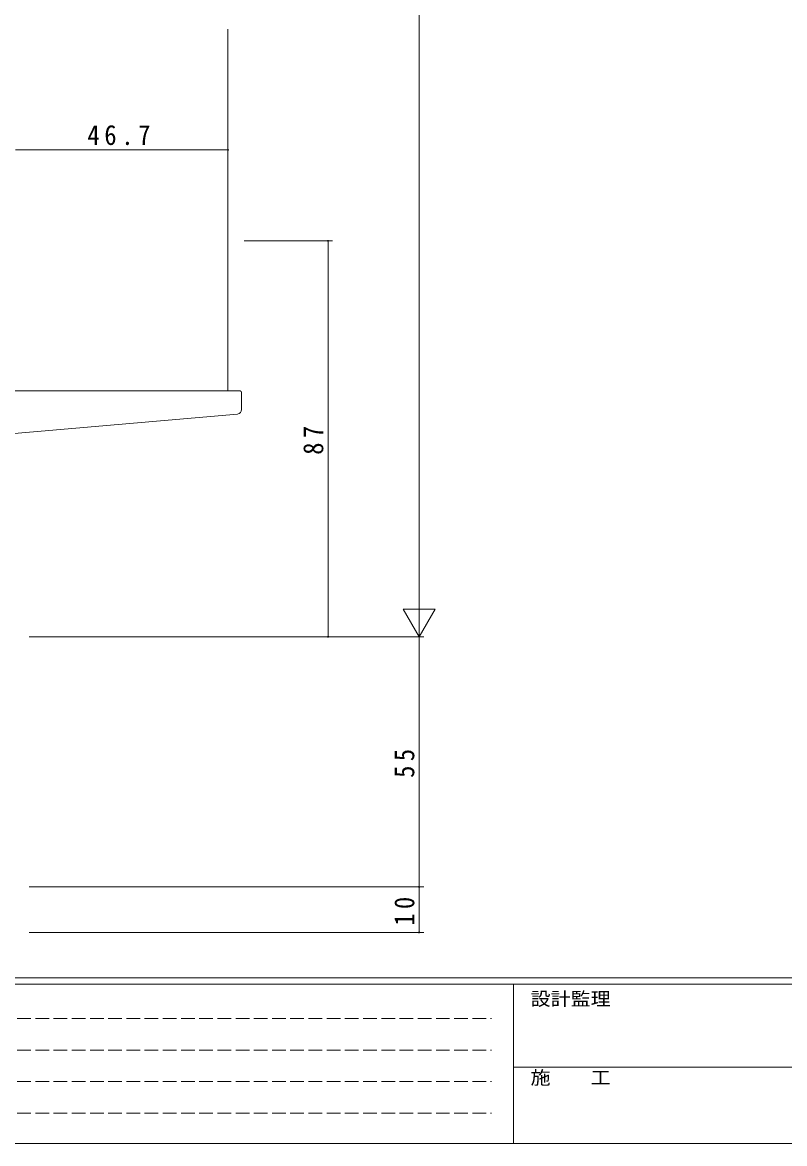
# Model space of a CAD drawing. Units: millimetres on the paper. Extents: x -420 to 373, y -297 to 267.
# Drawn here: x -267.9 to -100.5, y -297 to -50.6 of the extents above; entities that cross this region are included whole.
import ezdxf
from ezdxf.enums import TextEntityAlignment as Align

# ---------------------------------------------------------------- set-up
doc = ezdxf.new("R2010")
doc.units = ezdxf.units.MM
doc.linetypes.add('DASHED3', pattern=[4, 3, -1])
for name, color, linetype, lineweight in [('0-1_YKK_ZWAK', 7, 'Continuous', 9), ('0-4_YKK_12', 2, 'Continuous', 9), ('0-5_YKK_13', 4, 'Continuous', 9), ('0-6_YKK_D', 6, 'Continuous', 9)]:
    doc.layers.add(name, color=color, linetype=linetype, lineweight=lineweight)
doc.styles.add('ＭＳ ゴシック', font='')
doc.styles.get('ＭＳ ゴシック').set_extended_font_data('MS Gothic')

msp = doc.modelspace()

# ---------------------------------------------------------------- linework, layer by layer
at = {"layer": '0-1_YKK_ZWAK'}
for p, q in [((352.3, -260.575), (-417.7, -260.575)), ((314.5, -261.975), (-417.7, -261.975)), ((-160.1, -261.975), (-160.1, -296.975)), ((-160.1, -280.175), (-31.3, -280.175)), ((-417.7, -296.975), (314.5, -296.975))]:
    msp.add_line(p, q, dxfattribs=at)
at = {"layer": '0-1_YKK_ZWAK', "linetype": 'DASHED3'}
for p, q in [((-413.101, -269.488), (-164.909, -269.488)), ((-413.101, -276.416), (-164.909, -276.416)), ((-413.101, -283.345), (-164.909, -283.345)), ((-413.101, -290.274), (-164.909, -290.274))]:
    msp.add_line(p, q, dxfattribs=at)
at = {"layer": '0-4_YKK_12'}
msp.add_line((-222.8, -52.075), (-222.8, -131.575), dxfattribs=at)
at = {"layer": '0-5_YKK_13'}
for p, q in [((-277.3, -131.575), (-222.8, -131.575)), ((-220.1, -131.575), (-222.8, -131.575)), ((-219.8, -135.659), (-219.8, -131.875)), ((-273.174, -141.245), (-220.713, -136.655))]:
    msp.add_line(p, q, dxfattribs=at)
for centre, radius, start, end in [((-220.1, -131.875), 0.3, 0, 90), ((-220.8, -135.659), 1, 274.99998, 0)]:
    msp.add_arc(centre, radius, start, end, dxfattribs=at)
at = {"layer": '0-6_YKK_D'}
for p, q in [((-180.803, 207.425), (-180.803, -178.575)), ((-269.5, -78.575), (-222.8, -78.575)), ((-222.8, -93.575), (-222.8, -77.575)), ((-219.24, -98.575), (-199.802, -98.575)), ((-200.803, -185.575), (-200.803, -98.575)), ((-180.803, -185.575), (-180.803, -173.451)), ((-177.302, -179.513), (-184.302, -179.513)), ((-180.803, -185.575), (-184.302, -179.513)), ((-180.803, -185.575), (-177.302, -179.513)), ((-266.5, -185.575), (-179.803, -185.575)), ((-266.5, -185.575), (-179.803, -185.575)), ((-219.24, -185.575), (-199.802, -185.575)), ((-180.803, -185.575), (-180.803, -240.575)), ((-266.5, -240.575), (-179.803, -240.575)), ((-266.5, -240.575), (-179.803, -240.575)), ((-180.803, -240.575), (-180.803, -250.575)), ((-266.5, -250.575), (-179.803, -250.575))]:
    msp.add_line(p, q, dxfattribs=at)
for centre, start, end in [((-222.8, -78.575), 0, 180), ((-222.8, -78.575), 180, 0), ((-200.803, -98.575), 90, 270), ((-200.803, -98.575), 270, 90), ((-200.803, -185.575), 90, 270), ((-200.803, -185.575), 270, 90), ((-180.803, -240.575), 90, 270), ((-180.803, -240.575), 90, 270), ((-180.803, -240.575), 270, 90), ((-180.803, -240.575), 270, 90), ((-180.803, -250.575), 90, 270), ((-180.803, -250.575), 270, 90)]:
    msp.add_arc(centre, 0.106, start, end, dxfattribs=at)

# ---------------------------------------------------------------- texts
at = {"layer": '0-1_YKK_ZWAK', "style": 'ＭＳ ゴシック', "width": 1.1}
for s, p in [('設計監理', (-156.331, -267.508)), ('施\u3000\u3000工', (-156.331, -284.83))]:
    msp.add_text(s, height=2.933, dxfattribs=at).set_placement(p, align=Align.BOTTOM_LEFT)
at = {"layer": '0-6_YKK_D', "color": 3, "insert": (-253.67, -77.575), "char_height": 4.399, "attachment_point": 7, "style": 'ＭＳ ゴシック'}
msp.add_mtext('\\T1.38;\\W0.9;46.7', dxfattribs=at)
at = {"layer": '0-6_YKK_D', "color": 3, "char_height": 4.399, "attachment_point": 7, "rotation": 90, "style": 'ＭＳ ゴシック'}
for s, insert in [('\\T1.36;\\W0.9;87', (-201.803, -145.595)), ('\\T1.36;\\W0.9;55', (-181.803, -216.595)), ('\\T1.36;\\W0.9;10', (-181.803, -249.095))]:
    msp.add_mtext(s, dxfattribs=dict(at, insert=insert))

doc.saveas('drawing.dxf')
